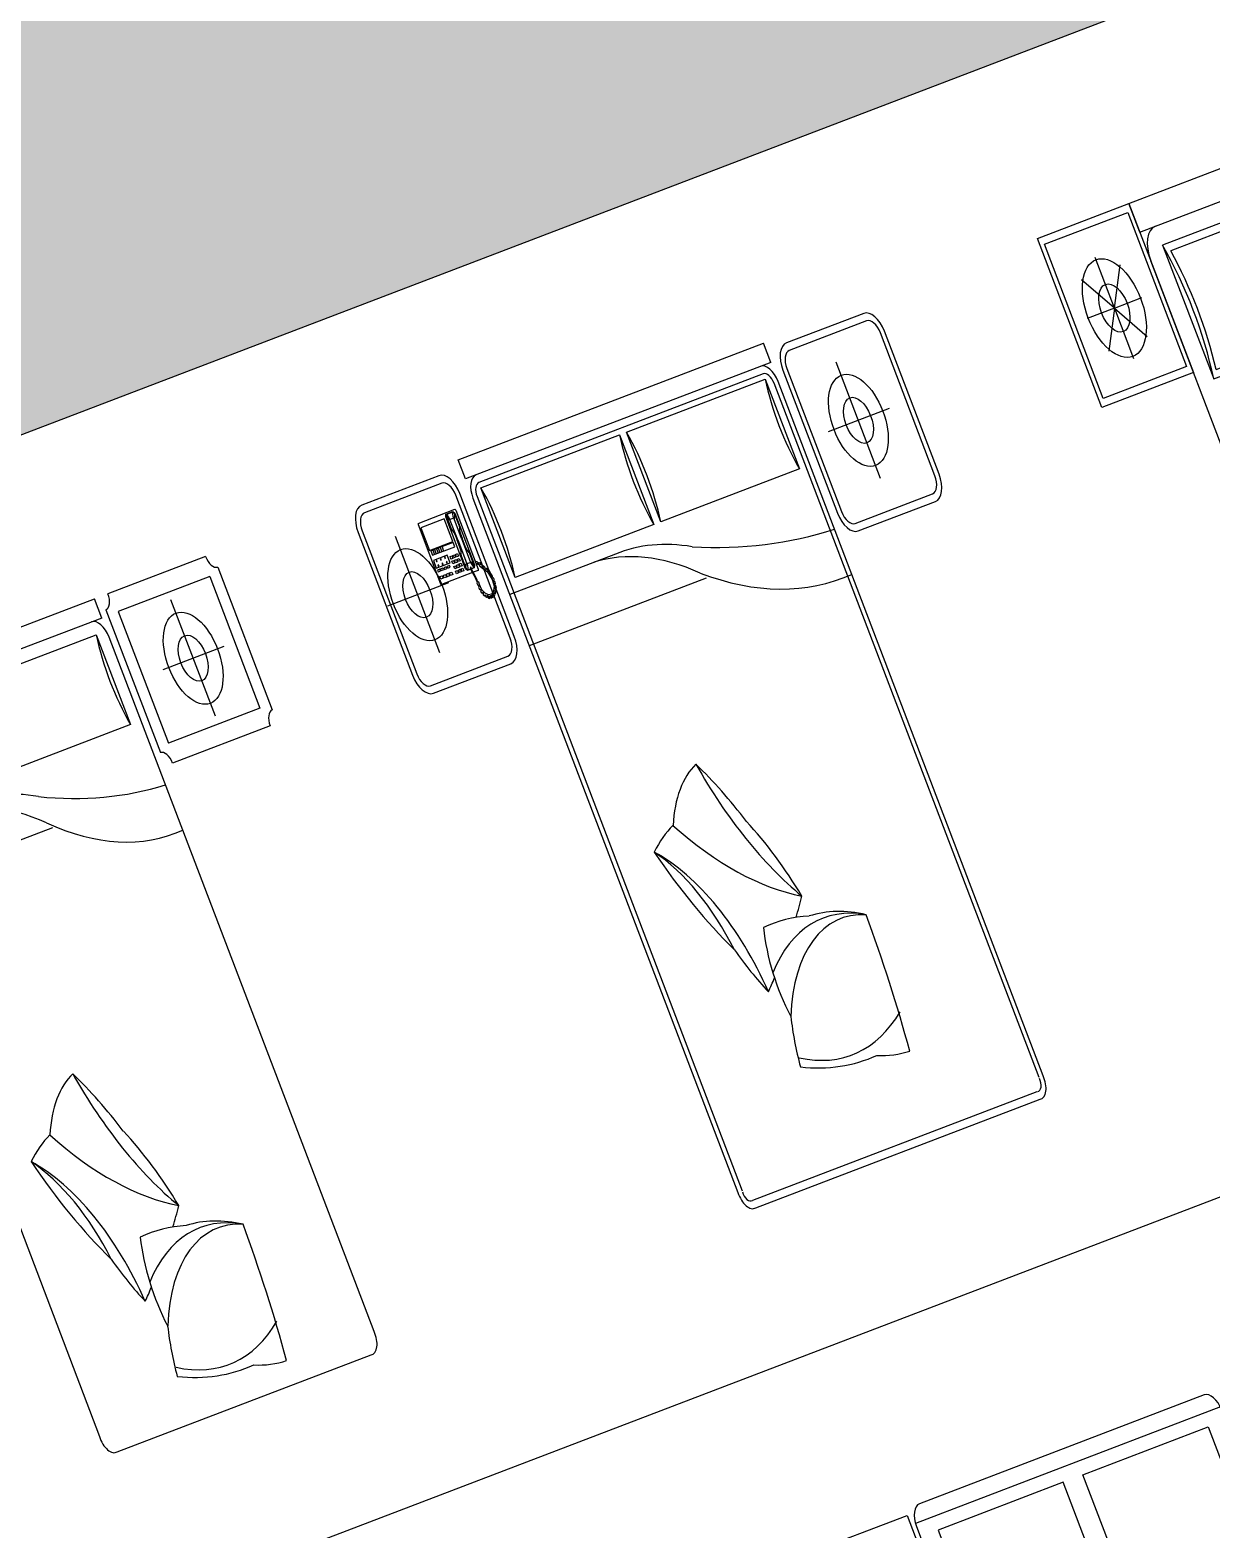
# Model space of a CAD drawing. Header units: inches. Extents: x -5597760 to 21122418, y -37133 to 23298423.
# Drawn here: x 1360446 to 2989139, y 16694799 to 18760980 of the extents above; entities that cross this region are included whole.
import ezdxf

# ---------------------------------------------------------------- set-up
doc = ezdxf.new("R2010")
doc.units = ezdxf.units.IN
doc.header["$MEASUREMENT"] = 0
doc.layers.add('www.cad-blocks.net', color=7, linetype='Continuous')

# ---------------------------------------------------------------- blocks, each defined once
blk = doc.blocks.new('A$C261152C4')
for p, q in [((0.0352, 1.998), (0.5152, 1.998)), ((0.5659, 1.9999), (1.9162, 1.9999)), ((0.0002, 1.963), (0.0002, 1.583)), ((0.0502, 1.948), (0.0502, 1.598)), ((0.0502, 1.948), (0.5002, 1.948)), ((0.5002, 1.948), (0.5002, 1.598)), ((0.5502, 1.963), (0.5502, 1.583)), ((1.9973, 1.9492), (1.9973, 1.5992)), ((2.4473, 1.9492), (1.9973, 1.9492)), ((2.4473, 1.9492), (2.4473, 1.5992)), ((0.2548, 1.6187), (0.2548, 1.9283)), ((2.2427, 1.6199), (2.2427, 1.9295)), ((0.1034, 1.7731), (0.4036, 1.7731)), ((2.3941, 1.7743), (2.0939, 1.7743)), ((1.0108, 1.6416), (0.5659, 1.6416)), ((0.0502, 1.598), (0.5002, 1.598)), ((2.4473, 1.5992), (1.9973, 1.5992)), ((0.0352, 1.548), (0.5152, 1.548)), ((1.3605, 1.5052), (0.5659, 1.5052))]:
    blk.add_line(p, q)
at = {"linetype": 'ByBlock'}
for p, q in [((0.5659, 1.9487), (0.5659, 1.9999)), ((1.9162, 1.9487), (1.9162, 1.9999)), ((2.4623, 1.9992), (1.9823, 1.9992)), ((1.9162, 1.9487), (0.5659, 1.9487)), ((1.9473, 1.9642), (1.9473, 1.5842)), ((2.4973, 1.9642), (2.4973, 1.5842)), ((0.6171, 1.6758), (0.6171, 1.9146)), ((0.6171, 1.9146), (1.224, 1.9146)), ((1.224, 1.9146), (1.224, 1.6758)), ((1.2582, 1.6758), (1.2582, 1.9146)), ((1.2582, 1.9146), (1.8651, 1.9146)), ((1.8651, 1.9146), (1.8651, 1.6758)), ((0.5659, 1.8975), (0.5659, 0.0511)), ((1.9162, 0.0511), (1.9162, 1.8975)), ((1.224, 1.6758), (0.6171, 1.6758)), ((1.8651, 1.6758), (1.2582, 1.6758)), ((2.4623, 1.5492), (1.9823, 1.5492)), ((0.6171, -0.0001), (1.8651, -0.0001))]:
    blk.add_line(p, q, dxfattribs=at)
for centre, radius in [((0.2548, 1.7731), 0.12), ((2.2427, 1.7743), 0.12), ((0.2548, 1.7731), 0.06), ((2.2427, 1.7743), 0.06)]:
    blk.add_circle(centre, radius)
for centre, radius, start, end in [((0.0002, 1.998), 0.035, 270, 0), ((0.5502, 1.998), 0.035, 180, 270), ((0.8723, 0.6569), 0.9853, 61.4328, 88.1261), ((1.0246, 0.5711), 1.0706, 72.1966, 90.7418), ((0.0002, 1.548), 0.035, 0, 90), ((0.5502, 1.548), 0.035, 90, 180), ((1.9942, 3.9295), 2.4256, 254.6478, 268.1592), ((1.8782, 2.4883), 1.1042, 241.0367, 271.9757), ((1.1224, 0.5673), 0.3575, 102.4782, 140.4625), ((1.8839, 1.1464), 0.8697, 195.336, 226.4193), ((0.3002, 0.2675), 0.9879, 28.4971, 41.0566), ((0.9719, 0.2614), 0.548, 103.2034, 117.0362), ((1.6283, 1.54), 1.0798, 223.6306, 251.4288), ((0.4205, 0.2715), 0.5655, 5.3391, 57.6895), ((0.427, 0.3615), 0.4879, 10.6986, 52.6864), ((1.7948, 1.206), 1.1652, 203.0642, 220.3209), ((0.5371, 0.2685), 0.7874, 18.3527, 36.6851), ((-0.0456, 2.266), 2.1977, 305.2966, 307.2418), ((1.5703, 0.7653), 0.734, 205.259, 216.9351), ((1.3888, 0.3211), 0.3575, 154.0418, 192.0262), ((1.1125, -0.5093), 0.9879, 80.0607, 92.6202), ((1.259, -0.3232), 0.7874, 69.9163, 88.2487), ((1.3394, -0.1618), 0.6085, 71.81, 120.1351), ((1.4154, -0.0473), 0.4774, 76.1849, 142.0017), ((-0.6678, 0.4621), 2.1977, 349.4884, 358.8054), ((-0.0456, 2.266), 2.1977, 297.9248, 299.3793), ((1.5348, 0.013), 0.548, 154.767, 168.5998), ((1.2401, 0.7919), 0.6885, 250.2936, 293.6414), ((1.3065, 1.2448), 1.1652, 254.6278, 271.8845), ((1.5122, 0.7949), 0.734, 256.8226, 268.4988), ((0.6114, 0.0453), 0.0458, 172.7599, 277.2401), ((1.8708, 0.0453), 0.0458, 262.7599, 7.2401)]:
    blk.add_arc(centre, radius, start, end)
for centre, radius, start, end in [((1.9473, 1.9992), 0.035, 270, 0), ((2.4973, 1.9992), 0.035, 180, 270), ((0.6171, 1.8975), 0.0512, 90, 180), ((1.8651, 1.8975), 0.0512, 0, 90), ((0.2077, 1.7952), 0.4265, 343.7398, 16.2602), ((1.6335, 1.7952), 0.4265, 163.7398, 196.2602), ((0.8487, 1.7952), 0.4265, 343.7398, 16.2602), ((2.2745, 1.7952), 0.4265, 163.7398, 196.2602), ((1.9473, 1.5492), 0.035, 0, 90), ((2.4973, 1.5492), 0.035, 90, 180)]:
    blk.add_arc(centre, radius, start, end, dxfattribs=at)
blk = doc.blocks.new('A$C356F0359')
for p, q in [((0.4398, 1.9801), (0.0598, 1.9801)), ((0.5489, 2), (2.0492, 2)), ((0.5489, 1.9489), (0.5489, 2)), ((2.0492, 1.9489), (2.0492, 2)), ((2.5283, 1.9801), (2.1483, 1.9801)), ((0.4398, 1.9601), (0.0598, 1.9601)), ((2.0492, 1.9489), (0.5489, 1.9489)), ((2.5283, 1.9601), (2.1483, 1.9601)), ((-0.0002, 1.9201), (-0.0002, 1.5401)), ((0.0198, 1.9201), (0.0198, 1.5401)), ((0.4798, 1.5401), (0.4798, 1.9201)), ((0.4998, 1.5401), (0.4998, 1.9201)), ((1.998, 1.9289), (0.6001, 1.9289)), ((2.0883, 1.9201), (2.0883, 1.5401)), ((2.1083, 1.9201), (2.1083, 1.5401)), ((2.5683, 1.5401), (2.5683, 1.9201)), ((2.5883, 1.5401), (2.5883, 1.9201)), ((0.1539, 1.5681), (0.1539, 1.8777)), ((0.2725, 1.8879), (0.2702, 1.8856)), ((0.2702, 1.8856), (0.2702, 1.7279)), ((0.2725, 1.8879), (0.4531, 1.8879)), ((0.3913, 1.8753), (0.277, 1.8753)), ((0.277, 1.8753), (0.277, 1.8147)), ((0.3913, 1.8147), (0.3913, 1.8753)), ((0.4016, 1.8787), (0.4062, 1.8845)), ((0.4016, 1.7404), (0.4016, 1.8787)), ((0.4062, 1.881), (0.405, 1.8765)), ((0.405, 1.8765), (0.4153, 1.8662)), ((0.405, 1.8765), (0.405, 1.8456)), ((0.4062, 1.8845), (0.4405, 1.8845)), ((0.4108, 1.8833), (0.4062, 1.881)), ((0.4108, 1.8833), (0.4382, 1.8833)), ((0.4165, 1.8685), (0.4108, 1.8833)), ((0.4153, 1.8662), (0.4165, 1.8685)), ((0.4153, 1.8147), (0.4153, 1.8662)), ((0.4325, 1.8685), (0.4165, 1.8685)), ((0.4325, 1.8685), (0.4382, 1.8833)), ((0.4336, 1.8662), (0.4325, 1.8685)), ((0.4439, 1.8765), (0.4336, 1.8662)), ((0.4336, 1.8147), (0.4336, 1.8662)), ((0.4382, 1.8833), (0.4428, 1.881)), ((0.4405, 1.8845), (0.4462, 1.8787)), ((0.4428, 1.881), (0.4439, 1.8765)), ((0.4439, 1.8765), (0.4439, 1.8456)), ((0.4462, 1.8787), (0.4462, 1.7416)), ((0.4531, 1.8879), (0.4553, 1.8856)), ((0.4553, 1.8856), (0.4553, 1.7279)), ((0.5489, 1.8977), (0.5489, 0.0512)), ((0.5689, 1.8977), (0.5689, 0.0512)), ((2.0292, 0.0512), (2.0292, 1.8977)), ((2.0492, 0.0512), (2.0492, 1.8977)), ((2.3306, 1.5822), (2.3306, 1.8917)), ((0.405, 1.8456), (0.4073, 1.8399)), ((0.4073, 1.8399), (0.4108, 1.8342)), ((0.4108, 1.8342), (0.4119, 1.8262)), ((0.4119, 1.8262), (0.4119, 1.8147)), ((0.4382, 1.8342), (0.4371, 1.8262)), ((0.4371, 1.8262), (0.4371, 1.8147)), ((0.4416, 1.8399), (0.4382, 1.8342)), ((0.4439, 1.8456), (0.4416, 1.8399)), ((0.277, 1.8147), (0.3913, 1.8147)), ((0.277, 1.7885), (0.277, 1.7679)), ((0.3445, 1.7885), (0.277, 1.7885)), ((0.3913, 1.8125), (0.2816, 1.8125)), ((0.2816, 1.8125), (0.2816, 1.801)), ((0.2816, 1.801), (0.3913, 1.801)), ((0.2907, 1.8125), (0.2907, 1.801)), ((0.2999, 1.8125), (0.2999, 1.801)), ((0.309, 1.8125), (0.309, 1.801)), ((0.3182, 1.8125), (0.3182, 1.801)), ((0.3273, 1.8125), (0.3273, 1.801)), ((0.3365, 1.8125), (0.3365, 1.801)), ((0.3445, 1.7679), (0.3445, 1.7885)), ((0.3913, 1.801), (0.3913, 1.8125)), ((0.4108, 1.785), (0.4119, 1.793)), ((0.4119, 1.793), (0.4119, 1.8147)), ((0.4153, 1.8147), (0.4153, 1.753)), ((0.4336, 1.8147), (0.4336, 1.753)), ((0.4371, 1.793), (0.4371, 1.8147)), ((0.4382, 1.785), (0.4371, 1.793)), ((0.277, 1.7679), (0.3445, 1.7679)), ((0.2782, 1.7622), (0.2782, 1.7576)), ((0.2896, 1.7622), (0.2782, 1.7622)), ((0.2782, 1.7576), (0.2896, 1.7576)), ((0.2885, 1.7862), (0.2885, 1.7827)), ((0.2919, 1.7862), (0.2885, 1.7862)), ((0.2885, 1.7827), (0.2919, 1.7827)), ((0.2919, 1.7736), (0.2885, 1.7736)), ((0.2885, 1.7736), (0.2885, 1.7702)), ((0.2885, 1.7702), (0.2919, 1.7702)), ((0.2896, 1.7576), (0.2896, 1.7622)), ((0.2919, 1.7827), (0.2919, 1.7862)), ((0.2919, 1.7702), (0.2919, 1.7736)), ((0.2942, 1.7622), (0.2942, 1.7576)), ((0.3056, 1.7622), (0.2942, 1.7622)), ((0.2942, 1.7576), (0.3056, 1.7576)), ((0.3056, 1.7576), (0.3056, 1.7622)), ((0.3125, 1.7862), (0.309, 1.7862)), ((0.309, 1.7862), (0.309, 1.7827)), ((0.309, 1.7827), (0.3125, 1.7827)), ((0.3125, 1.7736), (0.309, 1.7736)), ((0.309, 1.7736), (0.309, 1.7702)), ((0.309, 1.7702), (0.3125, 1.7702)), ((0.3102, 1.7622), (0.3102, 1.7576)), ((0.3216, 1.7622), (0.3102, 1.7622)), ((0.3102, 1.7576), (0.3216, 1.7576)), ((0.3125, 1.7827), (0.3125, 1.7862)), ((0.3125, 1.7702), (0.3125, 1.7736)), ((0.3216, 1.7576), (0.3216, 1.7622)), ((0.3376, 1.7622), (0.3262, 1.7622)), ((0.3262, 1.7622), (0.3262, 1.7576)), ((0.3262, 1.7576), (0.3376, 1.7576)), ((0.333, 1.7862), (0.3296, 1.7862)), ((0.3296, 1.7862), (0.3296, 1.7827)), ((0.3296, 1.7827), (0.333, 1.7827)), ((0.333, 1.7736), (0.3296, 1.7736)), ((0.3296, 1.7736), (0.3296, 1.7702)), ((0.3296, 1.7702), (0.333, 1.7702)), ((0.333, 1.7827), (0.333, 1.7862)), ((0.333, 1.7702), (0.333, 1.7736)), ((0.3376, 1.7576), (0.3376, 1.7622)), ((0.3548, 1.7759), (0.3548, 1.7827)), ((0.3548, 1.7827), (0.3639, 1.7827)), ((0.3639, 1.7759), (0.3548, 1.7759)), ((0.3548, 1.7633), (0.3548, 1.7702)), ((0.3548, 1.7702), (0.3639, 1.7702)), ((0.3639, 1.7633), (0.3548, 1.7633)), ((0.3548, 1.7564), (0.3639, 1.7564)), ((0.3548, 1.7496), (0.3548, 1.7564)), ((0.3639, 1.7827), (0.3639, 1.7759)), ((0.3639, 1.7702), (0.3639, 1.7633)), ((0.3639, 1.7564), (0.3639, 1.7496)), ((0.3685, 1.7827), (0.3776, 1.7827)), ((0.3685, 1.7759), (0.3685, 1.7827)), ((0.3776, 1.7759), (0.3685, 1.7759)), ((0.3685, 1.7633), (0.3685, 1.7702)), ((0.3685, 1.7702), (0.3776, 1.7702)), ((0.3776, 1.7633), (0.3685, 1.7633)), ((0.3685, 1.7564), (0.3776, 1.7564)), ((0.3685, 1.7496), (0.3685, 1.7564)), ((0.3776, 1.7827), (0.3776, 1.7759)), ((0.3776, 1.7702), (0.3776, 1.7633)), ((0.3776, 1.7564), (0.3776, 1.7496)), ((0.3822, 1.7759), (0.3822, 1.7827)), ((0.3822, 1.7827), (0.3913, 1.7827)), ((0.3913, 1.7759), (0.3822, 1.7759)), ((0.3822, 1.7633), (0.3822, 1.7702)), ((0.3822, 1.7702), (0.3913, 1.7702)), ((0.3913, 1.7633), (0.3822, 1.7633)), ((0.3822, 1.7576), (0.3913, 1.7576)), ((0.3822, 1.7507), (0.3822, 1.7576)), ((0.3913, 1.7507), (0.3822, 1.7507)), ((0.3913, 1.7827), (0.3913, 1.7759)), ((0.3913, 1.7702), (0.3913, 1.7633)), ((0.3913, 1.7576), (0.3913, 1.7507)), ((0.405, 1.7736), (0.4073, 1.7793)), ((0.405, 1.7427), (0.405, 1.7736)), ((0.405, 1.7427), (0.4153, 1.753)), ((0.4073, 1.7793), (0.4108, 1.785)), ((0.4165, 1.7507), (0.4108, 1.7359)), ((0.4153, 1.753), (0.4165, 1.7507)), ((0.4325, 1.7507), (0.4165, 1.7507)), ((0.4336, 1.753), (0.4325, 1.7507)), ((0.4325, 1.7507), (0.4382, 1.7359)), ((0.4439, 1.7427), (0.4336, 1.753)), ((0.4416, 1.7793), (0.4382, 1.785)), ((0.4439, 1.7736), (0.4416, 1.7793)), ((0.4439, 1.7427), (0.4439, 1.7736)), ((0.3052, 1.7226), (0.0051, 1.7226)), ((0.2702, 1.7279), (0.2725, 1.7256)), ((0.4244, 1.7256), (0.2725, 1.7256)), ((0.2782, 1.745), (0.2896, 1.745)), ((0.2782, 1.7382), (0.2782, 1.745)), ((0.2896, 1.7382), (0.2782, 1.7382)), ((0.2896, 1.745), (0.2896, 1.7382)), ((0.2942, 1.745), (0.3056, 1.745)), ((0.2942, 1.7382), (0.2942, 1.745)), ((0.3056, 1.7382), (0.2942, 1.7382)), ((0.3056, 1.745), (0.3056, 1.7382)), ((0.3102, 1.745), (0.3216, 1.745)), ((0.3102, 1.7382), (0.3102, 1.745)), ((0.3216, 1.7382), (0.3102, 1.7382)), ((0.3216, 1.745), (0.3216, 1.7382)), ((0.3262, 1.7382), (0.3262, 1.745)), ((0.3262, 1.745), (0.3376, 1.745)), ((0.3376, 1.7382), (0.3262, 1.7382)), ((0.3376, 1.745), (0.3376, 1.7382)), ((0.3639, 1.7496), (0.3548, 1.7496)), ((0.3548, 1.737), (0.3548, 1.7439)), ((0.3548, 1.7439), (0.3639, 1.7439)), ((0.3639, 1.737), (0.3548, 1.737)), ((0.3639, 1.7439), (0.3639, 1.737)), ((0.3776, 1.7496), (0.3685, 1.7496)), ((0.3685, 1.737), (0.3685, 1.7439)), ((0.3685, 1.7439), (0.3776, 1.7439)), ((0.3776, 1.737), (0.3685, 1.737)), ((0.3776, 1.7439), (0.3776, 1.737)), ((0.3822, 1.7439), (0.3913, 1.7439)), ((0.3822, 1.737), (0.3822, 1.7439)), ((0.3913, 1.737), (0.3822, 1.737)), ((0.3913, 1.7439), (0.3913, 1.737)), ((0.4073, 1.7347), (0.4016, 1.7404)), ((0.4062, 1.7382), (0.405, 1.7427)), ((0.4108, 1.7359), (0.4062, 1.7382)), ((0.4234, 1.7347), (0.4073, 1.7347)), ((0.4108, 1.7359), (0.4234, 1.7359)), ((0.4233, 1.7393), (0.4235, 1.7294)), ((0.4268, 1.7393), (0.4233, 1.7393)), ((0.4235, 1.7294), (0.4263, 1.7179)), ((0.4263, 1.7179), (0.429, 1.707)), ((0.4274, 1.7301), (0.4268, 1.7393)), ((0.427, 1.7359), (0.4382, 1.7359)), ((0.4405, 1.7347), (0.4271, 1.7347)), ((0.429, 1.7227), (0.4274, 1.7301)), ((0.4531, 1.7256), (0.4284, 1.7256)), ((0.4318, 1.7119), (0.429, 1.7227)), ((0.4382, 1.7359), (0.4428, 1.7382)), ((0.4462, 1.7416), (0.4405, 1.7347)), ((0.4428, 1.7382), (0.4439, 1.7427)), ((0.4553, 1.7279), (0.4531, 1.7256)), ((0.4622, 1.7459), (0.4553, 1.7484)), ((0.4553, 1.7439), (0.4604, 1.7425)), ((0.4604, 1.7425), (0.465, 1.7388)), ((0.4654, 1.7427), (0.4622, 1.7459)), ((0.465, 1.7388), (0.4662, 1.7372)), ((0.4678, 1.7405), (0.4654, 1.7427)), ((0.4662, 1.7372), (0.4686, 1.7374)), ((0.4686, 1.7374), (0.4662, 1.735)), ((0.4662, 1.735), (0.4755, 1.7268)), ((0.4721, 1.7421), (0.4678, 1.7405)), ((0.4741, 1.7401), (0.4721, 1.7421)), ((0.4725, 1.7366), (0.4741, 1.7401)), ((0.4753, 1.7388), (0.4725, 1.7366)), ((0.4783, 1.7356), (0.4753, 1.7388)), ((0.4755, 1.7268), (0.4906, 1.7139)), ((0.4759, 1.729), (0.4783, 1.7356)), ((0.4821, 1.7322), (0.4759, 1.729)), ((0.4874, 1.7272), (0.4821, 1.7322)), ((0.4862, 1.7199), (0.4874, 1.7272)), ((0.4914, 1.7231), (0.4862, 1.7199)), ((0.4908, 1.7135), (0.4984, 1.6917)), ((0.4958, 1.7185), (0.4914, 1.7231)), ((0.494, 1.7135), (0.4958, 1.7185)), ((0.501, 1.7142), (0.494, 1.7135)), ((0.5031, 1.7072), (0.501, 1.7142)), ((2.4819, 1.7366), (2.1818, 1.7366)), ((0.427, 1.697), (0.4265, 1.6915)), ((0.4265, 1.6915), (0.4332, 1.6903)), ((0.4332, 1.6903), (0.4267, 1.6864)), ((0.4267, 1.6864), (0.4272, 1.6801)), ((0.4295, 1.6996), (0.427, 1.697)), ((0.4272, 1.6801), (0.4346, 1.6794)), ((0.4346, 1.6794), (0.4281, 1.6744)), ((0.429, 1.707), (0.4288, 1.701)), ((0.4288, 1.701), (0.4295, 1.6996)), ((0.4325, 1.7063), (0.4318, 1.7119)), ((0.4323, 1.7003), (0.4325, 1.7063)), ((0.4364, 1.6973), (0.4323, 1.7003)), ((0.4355, 1.6919), (0.4364, 1.6973)), ((0.4367, 1.6774), (0.4355, 1.6919)), ((0.4455, 1.6663), (0.4367, 1.6774)), ((0.4984, 1.6917), (0.4952, 1.6744)), ((0.4964, 1.7047), (0.5031, 1.7072)), ((0.5038, 1.7049), (0.4964, 1.7047)), ((0.5042, 1.673), (0.4987, 1.6792)), ((0.4987, 1.6792), (0.5058, 1.679)), ((0.5005, 1.695), (0.5054, 1.6996)), ((0.5068, 1.695), (0.5005, 1.695)), ((0.5008, 1.6871), (0.5079, 1.6892)), ((0.5068, 1.6836), (0.5008, 1.6871)), ((0.5054, 1.6996), (0.5038, 1.7049)), ((0.5058, 1.679), (0.5068, 1.6836)), ((0.5079, 1.6892), (0.5068, 1.695)), ((0.4281, 1.6744), (0.4311, 1.669)), ((0.4311, 1.669), (0.4381, 1.6704)), ((0.4381, 1.6704), (0.4348, 1.6639)), ((0.4348, 1.6639), (0.4383, 1.6598)), ((0.4383, 1.6598), (0.4436, 1.6637)), ((0.4436, 1.6637), (0.4427, 1.6575)), ((0.4427, 1.6575), (0.4471, 1.6547)), ((0.4577, 1.6598), (0.4455, 1.6663)), ((0.4471, 1.6547), (0.4526, 1.6593)), ((0.4526, 1.6593), (0.4519, 1.6517)), ((0.4519, 1.6517), (0.4568, 1.6503)), ((0.4568, 1.6503), (0.4598, 1.6565)), ((0.4716, 1.6586), (0.4577, 1.6598)), ((0.4598, 1.6565), (0.4626, 1.6503)), ((0.4626, 1.6503), (0.4665, 1.6498)), ((0.4665, 1.6498), (0.4681, 1.6565)), ((0.4681, 1.6565), (0.4707, 1.6491)), ((0.4707, 1.6491), (0.4751, 1.6503)), ((0.485, 1.6644), (0.4716, 1.6586)), ((0.4751, 1.6503), (0.4753, 1.6565)), ((0.4753, 1.6565), (0.4806, 1.6519)), ((0.4806, 1.6519), (0.4843, 1.6538)), ((0.4843, 1.6538), (0.4836, 1.6607)), ((0.4836, 1.6607), (0.4885, 1.6547)), ((0.4952, 1.6744), (0.485, 1.6644)), ((0.4885, 1.6547), (0.4922, 1.6579)), ((0.4922, 1.6579), (0.4894, 1.6642)), ((0.4894, 1.6642), (0.4959, 1.6614)), ((0.4957, 1.6704), (0.5024, 1.6683)), ((0.4989, 1.6642), (0.4957, 1.6704)), ((0.4959, 1.6614), (0.4989, 1.6642)), ((0.5024, 1.6683), (0.5042, 1.673)), ((0.0598, 1.5001), (0.4398, 1.5001)), ((2.1483, 1.5001), (2.5283, 1.5001)), ((0.0598, 1.4801), (0.4398, 1.4801)), ((2.1483, 1.4801), (2.5283, 1.4801)), ((0.6001, 0.02), (1.998, 0.02)), ((0.6001, 0), (1.998, 0))]:
    blk.add_line(p, q)
at = {"linetype": 'ByBlock'}
for p, q in [((0.6001, 1.9147), (1.282, 1.9147)), ((0.6001, 1.6759), (0.6001, 1.9147)), ((1.282, 1.9147), (1.282, 1.6759)), ((1.3161, 1.9147), (1.998, 1.9147)), ((1.3161, 1.6759), (1.3161, 1.9147)), ((1.998, 1.9147), (1.998, 1.6759)), ((1.0687, 1.6418), (0.5489, 1.6418)), ((1.282, 1.6759), (0.6001, 1.6759)), ((1.998, 1.6759), (1.3161, 1.6759)), ((1.4185, 1.5053), (0.5489, 1.5053))]:
    blk.add_line(p, q, dxfattribs=at)
for centre in [(0.1539, 1.7226), (2.3306, 1.7366)]:
    blk.add_circle(centre, 0.12, dxfattribs=at)
for centre in [(2.3306, 1.7366), (0.1539, 1.7226)]:
    blk.add_circle(centre, 0.06)
for centre, radius, start, end in [((0.0598, 1.9201), 0.06, 90, 180), ((0.4398, 1.9201), 0.06, 0, 90), ((2.1483, 1.9201), 0.06, 90, 180), ((2.5283, 1.9201), 0.06, 0, 90), ((0.0598, 1.9201), 0.04, 90, 180), ((0.4398, 1.9201), 0.04, 0, 90), ((0.6001, 1.8977), 0.0512, 90, 180), ((1.998, 1.8977), 0.0512, 0, 90), ((2.1483, 1.9201), 0.04, 90, 180), ((2.5283, 1.9201), 0.04, 0, 90), ((0.6001, 1.8977), 0.0312, 90, 180), ((1.998, 1.8977), 0.0312, 0, 90), ((0.0598, 1.5401), 0.06, 180, 270), ((0.0598, 1.5401), 0.04, 180, 270), ((0.4398, 1.5401), 0.04, 270, 0), ((0.4398, 1.5401), 0.06, 270, 0), ((2.1483, 1.5401), 0.06, 180, 270), ((2.1483, 1.5401), 0.04, 180, 270), ((2.5283, 1.5401), 0.06, 270, 0), ((2.5283, 1.5401), 0.04, 270, 0), ((1.1471, 0.7332), 0.3575, 102.4782, 140.4625), ((1.9086, 1.3124), 0.8697, 195.336, 226.4193), ((0.3249, 0.4335), 0.9879, 28.4971, 41.0566), ((0.9965, 0.4273), 0.548, 103.2034, 117.0362), ((1.6529, 1.7059), 1.0798, 223.6306, 251.4288), ((0.4451, 0.4375), 0.5655, 5.3391, 57.6895), ((0.4517, 0.5274), 0.4879, 10.6986, 52.6864), ((1.8195, 1.3719), 1.1652, 203.0642, 220.3209), ((0.5617, 0.4344), 0.7874, 18.3527, 36.6851), ((-0.021, 2.4319), 2.1977, 305.2966, 307.2418), ((1.4135, 0.487), 0.3575, 154.0418, 192.0262), ((1.1372, -0.3434), 0.9879, 80.0607, 92.6202), ((1.5949, 0.9312), 0.734, 205.259, 216.9351), ((1.3641, 0.0041), 0.6085, 71.81, 120.1351), ((1.44, 0.1186), 0.4774, 76.1849, 142.0017), ((1.2836, -0.1573), 0.7874, 69.9163, 88.2487), ((-0.6432, 0.628), 2.1977, 349.4884, 358.8054), ((-0.021, 2.4319), 2.1977, 297.9248, 299.3793), ((1.5595, 0.1789), 0.548, 154.767, 168.5998), ((1.2647, 0.9578), 0.6885, 250.2936, 293.6414), ((1.3312, 1.4107), 1.1652, 254.6278, 271.8845), ((1.5368, 0.9609), 0.734, 256.8226, 268.4988), ((0.5943, 0.0454), 0.0458, 172.7599, 277.2401), ((0.5943, 0.0454), 0.0258, 172.7599, 277.2401), ((2.0038, 0.0454), 0.0458, 262.7599, 7.2401), ((2.0038, 0.0454), 0.0258, 262.7599, 7.2401)]:
    blk.add_arc(centre, radius, start, end)
for centre, radius, start, end in [((0.1906, 1.7953), 0.4265, 343.7398, 16.2602), ((1.6914, 1.7953), 0.4265, 163.7398, 196.2602), ((0.9067, 1.7953), 0.4265, 343.7398, 16.2602), ((2.4075, 1.7953), 0.4265, 163.7398, 196.2602), ((0.9303, 0.657), 0.9853, 61.4328, 88.1261), ((1.0826, 0.5712), 1.0706, 72.1966, 90.7418), ((2.1368, 4.5996), 3.0955, 256.4201, 268.3789), ((2.0056, 2.7745), 1.3903, 244.2427, 271.7984)]:
    blk.add_arc(centre, radius, start, end, dxfattribs=at)
blk = doc.blocks.new('A$C2EB62172')
at = {"linetype": 'ByBlock'}
for p, q in [((0, 2.0003), (0.45, 2.0003)), ((0, 1.5503), (0, 2.0003)), ((0.45, 1.9241), (0.45, 2.0003)), ((0.45, 2.0003), (0.45, 1.5503)), ((0.45, 2.0003), (1.9506, 2.0003)), ((1.9506, 2.0003), (1.9506, 1.5503)), ((2.4006, 2.0003), (1.9506, 2.0003)), ((2.4006, 1.5503), (2.4006, 2.0003)), ((0.45, 1.9241), (1.9506, 1.9241)), ((0.45, 0.0763), (0.45, 1.8479)), ((1.9506, 1.8479), (1.9506, 0.0801)), ((0.45, 1.5503), (0, 1.5503)), ((1.9506, 1.5503), (2.4006, 1.5503)), ((1.8706, 0.0001), (0.5262, 0.0001))]:
    blk.add_line(p, q, dxfattribs=at)
for p, q in [((0.02, 1.9803), (0.43, 1.9803)), ((0.02, 1.5703), (0.02, 1.9803)), ((0.43, 1.9803), (0.43, 1.5703)), ((1.9706, 1.9803), (1.9706, 1.5703)), ((2.3806, 1.9803), (1.9706, 1.9803)), ((2.3806, 1.5703), (2.3806, 1.9803)), ((0.2161, 1.7703), (0.2161, 1.9047)), ((2.1846, 1.7703), (2.1846, 1.9047)), ((0.2161, 1.7703), (0.1211, 1.8653)), ((0.2161, 1.7703), (0.3111, 1.8653)), ((0.5262, 1.8733), (0.5262, 1.5177)), ((1.1893, 1.8733), (0.5262, 1.8733)), ((1.1893, 1.5177), (1.1893, 1.8733)), ((1.2401, 1.8733), (1.2401, 1.5177)), ((1.8744, 1.8733), (1.2401, 1.8733)), ((1.8744, 1.5177), (1.8744, 1.8733)), ((2.1846, 1.7703), (2.0896, 1.8653)), ((2.1846, 1.7703), (2.2796, 1.8653)), ((1.1632, 1.8533), (0.5523, 1.8533)), ((1.8483, 1.8533), (1.2662, 1.8533)), ((0.2161, 1.7703), (0.0817, 1.7703)), ((0.2161, 1.7703), (0.1211, 1.6753)), ((0.2161, 1.7703), (0.3505, 1.7703)), ((0.2161, 1.7703), (0.3111, 1.6753)), ((0.2161, 1.7703), (0.2161, 1.6359)), ((2.1846, 1.7703), (2.0502, 1.7703)), ((2.1846, 1.7703), (2.0896, 1.6753)), ((2.1846, 1.7703), (2.1846, 1.6359)), ((2.1846, 1.7703), (2.319, 1.7703)), ((2.1846, 1.7703), (2.2796, 1.6753)), ((0.43, 1.5703), (0.02, 1.5703)), ((1.9706, 1.5703), (2.3806, 1.5703)), ((0.5523, 1.5377), (1.1632, 1.5377)), ((1.2662, 1.5377), (1.8483, 1.5377)), ((0.5262, 1.5177), (1.1893, 1.5177)), ((1.2401, 1.5177), (1.8744, 1.5177)), ((1.5747, 1.4669), (1.9506, 1.4669)), ((0.996, 1.2637), (1.9506, 1.2637))]:
    blk.add_line(p, q)
at = {"linetype": 'Continuous'}
for p, q in [((1.0419, 1.2301), (1.0419, 0.0001)), ((1.0539, 1.2373), (1.0539, 0.0001)), ((1.067, 1.2453), (1.067, 0.0001)), ((1.079, 1.2529), (1.079, 0.0001)), ((1.3351, 1.2637), (1.3351, 0.0001)), ((1.3471, 1.2637), (1.3471, 0.0001)), ((1.3591, 1.2637), (1.3591, 0.0001)), ((1.3722, 1.2637), (1.3722, 0.0001)), ((1.3842, 1.2637), (1.3842, 0.0001)), ((1.6409, 1.2637), (1.6409, 0.0001)), ((1.6529, 1.2637), (1.6529, 0.0001)), ((1.6649, 1.2637), (1.6649, 0.0001)), ((1.678, 1.2637), (1.678, 0.0001)), ((1.69, 1.2637), (1.69, 0.0001)), ((1.0299, 1.2232), (1.0299, 0.0001)), ((0.7711, 1.1203), (0.7711, 0.0001)), ((0.722, 1.1147), (0.722, 0.0001)), ((0.734, 1.1147), (0.734, 0.0001)), ((0.746, 1.1147), (0.746, 0.0001)), ((0.7591, 1.1172), (0.7591, 0.0001)), ((0.45, 0.9593), (1.9506, 0.9593)), ((0.45, 0.9473), (1.9506, 0.9473)), ((0.45, 0.9353), (1.9506, 0.9353)), ((0.45, 0.9259), (1.9506, 0.9259)), ((0.45, 0.9139), (1.9506, 0.9139)), ((0.45, 0.6471), (1.9506, 0.6471)), ((0.45, 0.6351), (1.9506, 0.6351)), ((0.45, 0.6231), (1.9506, 0.6231)), ((0.45, 0.6137), (1.9506, 0.6137)), ((0.45, 0.6017), (1.9506, 0.6017)), ((0.45, 0.3522), (1.9506, 0.3522)), ((0.45, 0.3402), (1.9506, 0.3402)), ((0.45, 0.3282), (1.9506, 0.3282)), ((0.45, 0.3188), (1.9506, 0.3188)), ((0.45, 0.3068), (1.9506, 0.3068))]:
    blk.add_line(p, q, dxfattribs=at)
for centre, radius in [((0.2161, 1.7703), 0.1285), ((2.1846, 1.7703), 0.1285), ((0.2161, 1.7703), 0.0628), ((2.1846, 1.7703), 0.0628)]:
    blk.add_circle(centre, radius)
at = {"linetype": 'ByBlock'}
for centre, radius, start, end in [((0.5262, 1.8479), 0.0762, 90, 180), ((1.8744, 1.8479), 0.0762, 0, 90), ((0.5262, 0.0763), 0.0762, 180, 270), ((1.8706, 0.0801), 0.08, 270, 0)]:
    blk.add_arc(centre, radius, start, end, dxfattribs=at)
for centre, radius, start, end in [((-0.0834, 1.6955), 0.635, 343.7398, 16.2602), ((1.7989, 1.6955), 0.635, 163.7398, 196.2602), ((0.6305, 1.6955), 0.635, 343.7398, 16.2602), ((2.484, 1.6955), 0.635, 163.7398, 196.2602), ((-0.0834, 1.6955), 0.655, 346.0594, 13.9406), ((1.7989, 1.6955), 0.655, 166.0594, 193.9406), ((0.6305, 1.6955), 0.655, 346.0594, 13.9406), ((2.484, 1.6955), 0.655, 166.0594, 193.9406), ((1.6775, 0.1733), 1.2944, 92.032, 120.457), ((1.5739, -0.8648), 2.3317, 89.9802, 99.0066), ((0.1114, 4.7131), 3.454, 275.6242, 288.5258), ((0.4851, 1.8866), 0.8029, 267.4969, 311.9132)]:
    blk.add_arc(centre, radius, start, end)
blk = doc.blocks.new('A$C3C75334F')
for p, q in [((0, 1.534), (0, 1.984)), ((0, 1.984), (0.5, 1.984)), ((0.5, 1.984), (0.5, 1.534)), ((1.9728, 2), (0.5728, 2)), ((2.0529, 1.984), (2.0529, 1.534)), ((2.5529, 1.984), (2.0529, 1.984)), ((2.5529, 1.534), (2.5529, 1.984)), ((0.25, 1.9525), (0.25, 1.57)), ((2.0228, 1.958), (0.5228, 1.958)), ((0.5228, 1.95), (0.5228, 0.05)), ((2.0228, 0.05), (2.0228, 1.95)), ((2.3029, 1.9525), (2.3029, 1.57)), ((0.6089, 1.9225), (0.6089, 1.5925)), ((1.2239, 1.9225), (0.6089, 1.9225)), ((1.2239, 1.5925), (1.2239, 1.9225)), ((1.3217, 1.5925), (1.3217, 1.9225)), ((1.3217, 1.9225), (1.9367, 1.9225)), ((1.9367, 1.9225), (1.9367, 1.5925)), ((0.457, 1.759), (0.0385, 1.759)), ((2.0959, 1.759), (2.5144, 1.759)), ((0.6089, 1.5925), (1.2239, 1.5925)), ((1.2128, 1.5739), (2.0228, 1.5739)), ((1.9367, 1.5925), (1.3217, 1.5925)), ((0.5, 1.534), (0, 1.534)), ((2.0529, 1.534), (2.5529, 1.534)), ((0.5728, 0), (1.9728, 0))]:
    blk.add_line(p, q)
for centre, radius in [((0.25, 1.759), 0.1575), ((2.3029, 1.759), 0.1575), ((0.25, 1.759), 0.0585), ((2.3029, 1.759), 0.0585)]:
    blk.add_circle(centre, radius)
for centre, radius, start, end in [((0.5728, 1.95), 0.05, 90, 180), ((1.9728, 1.95), 0.05, 0, 90), ((1.2652, 0.3179), 1.2571, 92.3835, 126.1981), ((1.3644, 0.6928), 0.894, 99.7566, 141.9372), ((0.544, 1.2137), 0.1205, 14.5463, 100.1199), ((0.5728, 0.05), 0.05, 180, 270), ((1.9728, 0.05), 0.05, 270, 0)]:
    blk.add_arc(centre, radius, start, end)
blk = doc.blocks.new('format')
at = {"true_color": 0x546d8e}
h = blk.add_hatch(color=155, dxfattribs=at)
h.set_gradient(color1=(68, 68, 68), color2=(84, 109, 142), tint=1)
h.paths.add_polyline_path([(47364.4, 40318.3), (47364.4, 39270.4), (110172.9, 39270.4), (110172.9, 40318.3)])
at = {"color": 155, "true_color": 0x546d8e}
for p, q in [((47364.4, 39270.4), (110172.9, 39270.4)), ((47364.4, 36438.1), (110172.9, 36438.1))]:
    blk.add_line(p, q, dxfattribs=at)
blk = doc.blocks.new('01-01-cad-blocks-net-beds')
at = {"xscale": 1000, "yscale": 1000, "zscale": 1000}
for name, p in [('A$C261152C4', (23945, 27341.8)), ('A$C356F0359', (27101.6, 27341.8)), ('A$C2EB62172', (30498.3, 27341.8)), ('A$C3C75334F', (27347.1, 24509.5))]:
    blk.add_blockref(name, p, dxfattribs=at)
at = {"layer": 'www.cad-blocks.net'}
blk.add_blockref('format', (-41848.5, -9482.9), dxfattribs=at)

msp = doc.modelspace()

# ---------------------------------------------------------------- block references
at = {"xscale": 300.1938731896516, "yscale": 554.7683964805537, "zscale": 300.1938731896516, "rotation": 20.89932353322971}
msp.add_blockref('01-01-cad-blocks-net-beds', (3466.3, 689.2), dxfattribs=at)

doc.saveas('drawing.dxf')
